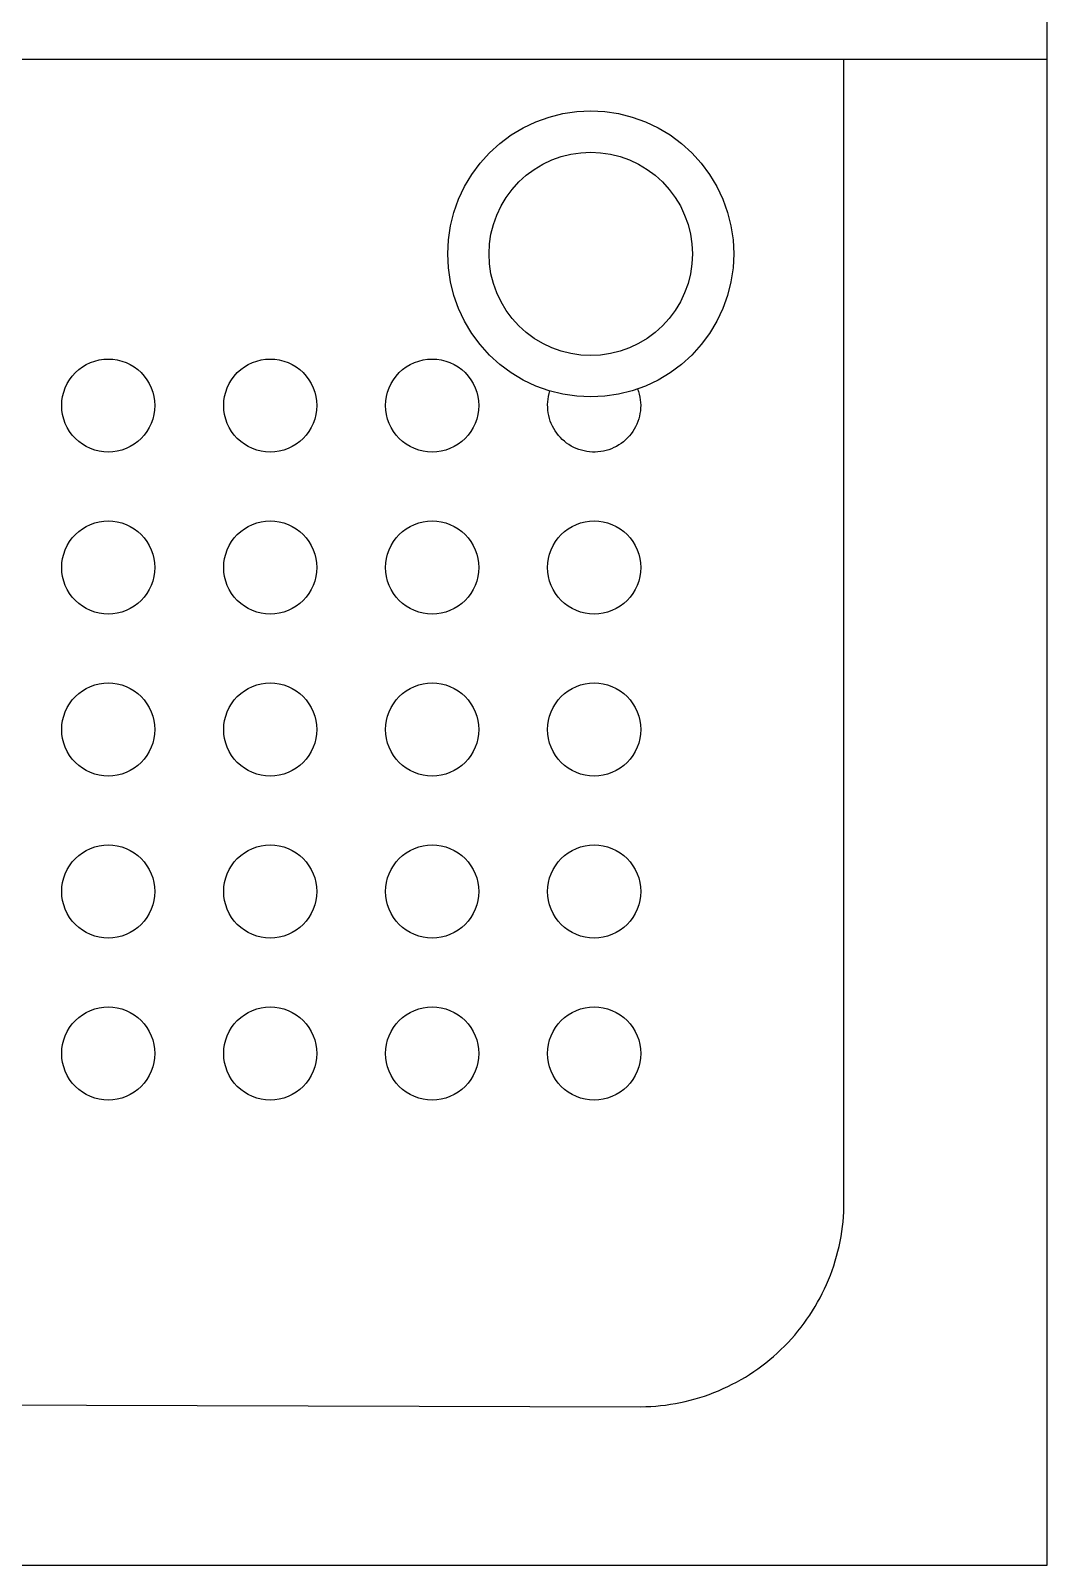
# Model space of a CAD drawing. Header units: millimetres. Extents: x -159872 to 386485, y -250577 to 158966.
# Drawn here: x 370281.7 to 370531.7, y 18061.8 to 18439.1 of the extents above; entities that cross this region are included whole.
import ezdxf

# ---------------------------------------------------------------- set-up
doc = ezdxf.new("R2010")
doc.units = ezdxf.units.MM
for name, color, linetype, lineweight in [('LDS-equipment-kitchen equipment', 3, 'Continuous', 13), ('WS-SINK UNIT', 3, 'Continuous', 13), ('WS-SINK UNIT TRANS', 62, 'Continuous', 13)]:
    doc.layers.add(name, color=color, linetype=linetype, lineweight=lineweight)

# ---------------------------------------------------------------- blocks, each defined once
blk = doc.blocks.new('JANITORIAL SINK_1')
at = {"layer": 'WS-SINK UNIT', "lineweight": 25}
for points in [[(250, 700, 0), (-250, 700, 0), (-250, 0, 0), (250, 0, 0), (250, 700, 0)], [(-250, 370.34, 0), (250, 370.34, 0)], [(-150, 39.83, 0), (150, 38.98, 0), (151.23, 39.01, 0), (152.46, 39.06, 0), (153.69, 39.15, 0), (154.91, 39.26, 0), (156.14, 39.41, 0), (157.35, 39.59, 0), (158.57, 39.79, 0), (159.78, 40.02, 0), (160.98, 40.29, 0), (162.17, 40.58, 0), (163.36, 40.9, 0), (164.54, 41.25, 0), (165.71, 41.63, 0), (166.87, 42.04, 0), (168.03, 42.48, 0), (169.17, 42.94, 0), (170.29, 43.44, 0), (171.41, 43.95, 0), (172.51, 44.5, 0), (173.6, 45.07, 0), (174.68, 45.67, 0), (175.74, 46.3, 0), (176.78, 46.95, 0), (177.81, 47.63, 0), (178.82, 48.33, 0), (179.82, 49.06, 0), (180.79, 49.81, 0), (181.75, 50.58, 0), (182.69, 51.38, 0), (183.6, 52.2, 0), (184.5, 53.04, 0), (185.38, 53.9, 0), (186.24, 54.79, 0), (187.07, 55.69, 0), (187.88, 56.62, 0), (188.67, 57.56, 0), (189.44, 58.53, 0), (190.18, 59.51, 0), (190.9, 60.51, 0), (191.59, 61.52, 0), (192.26, 62.56, 0), (192.9, 63.61, 0), (193.52, 64.67, 0), (194.11, 65.75, 0), (194.67, 66.85, 0), (195.21, 67.96, 0), (195.72, 69.08, 0), (196.2, 70.21, 0), (196.66, 71.35, 0), (197.08, 72.51, 0), (197.48, 73.67, 0), (197.85, 74.85, 0), (198.19, 76.03, 0), (198.5, 77.22, 0), (198.79, 78.42, 0), (199.04, 79.62, 0), (199.27, 80.83, 0), (199.46, 82.05, 0), (199.62, 83.27, 0), (199.76, 84.49, 0), (199.86, 85.72, 0), (199.94, 86.95, 0), (199.98, 88.18, 0), (200, 89.41, 0), (200, 370.34, 0)]]:
    blk.add_polyline3d(points, dxfattribs=at)
at = {"layer": 'WS-SINK UNIT TRANS', "lineweight": 25}
for points in [[(172.88, 322.46, 0), (172.71, 319.01, 0), (172.21, 315.6, 0), (171.37, 312.25, 0), (170.2, 309, 0), (168.73, 305.88, 0), (166.95, 302.92, 0), (164.9, 300.15, 0), (162.58, 297.59, 0), (160.02, 295.27, 0), (157.25, 293.22, 0), (154.29, 291.44, 0), (151.17, 289.97, 0), (147.92, 288.8, 0), (144.57, 287.96, 0), (141.16, 287.46, 0), (137.71, 287.29, 0), (134.26, 287.46, 0), (130.85, 287.96, 0), (127.5, 288.8, 0), (124.25, 289.97, 0), (121.13, 291.44, 0), (118.17, 293.22, 0), (115.4, 295.27, 0), (112.84, 297.59, 0), (110.53, 300.15, 0), (108.47, 302.92, 0), (106.7, 305.88, 0), (105.22, 309, 0), (104.06, 312.25, 0), (103.22, 315.6, 0), (102.71, 319.01, 0), (102.54, 322.46, 0), (102.71, 325.9, 0), (103.22, 329.32, 0), (104.06, 332.67, 0), (105.22, 335.92, 0), (106.7, 339.04, 0), (108.47, 342, 0), (110.53, 344.77, 0), (112.84, 347.33, 0), (115.4, 349.64, 0), (118.17, 351.7, 0), (121.13, 353.47, 0), (124.25, 354.95, 0), (127.5, 356.11, 0), (130.85, 356.95, 0), (134.26, 357.46, 0), (137.71, 357.63, 0), (141.16, 357.46, 0), (144.57, 356.95, 0), (147.92, 356.11, 0), (151.17, 354.95, 0), (154.29, 353.47, 0), (157.25, 351.7, 0), (160.02, 349.64, 0), (162.58, 347.33, 0), (164.9, 344.77, 0), (166.95, 342, 0), (168.73, 339.04, 0), (170.2, 335.92, 0), (171.37, 332.67, 0), (172.21, 329.32, 0), (172.71, 325.9, 0), (172.88, 322.46, 0)], [(162.71, 322.46, 0), (162.59, 320.01, 0), (162.23, 317.58, 0), (161.64, 315.2, 0), (160.81, 312.89, 0), (159.76, 310.67, 0), (158.5, 308.57, 0), (157.04, 306.6, 0), (155.39, 304.78, 0), (153.57, 303.13, 0), (151.6, 301.67, 0), (149.5, 300.41, 0), (147.28, 299.36, 0), (144.97, 298.53, 0), (142.59, 297.94, 0), (140.16, 297.58, 0), (137.71, 297.46, 0), (135.26, 297.58, 0), (132.83, 297.94, 0), (130.45, 298.53, 0), (128.14, 299.36, 0), (125.93, 300.41, 0), (123.82, 301.67, 0), (121.85, 303.13, 0), (120.03, 304.78, 0), (118.39, 306.6, 0), (116.93, 308.57, 0), (115.66, 310.67, 0), (114.61, 312.89, 0), (113.79, 315.2, 0), (113.19, 317.58, 0), (112.83, 320.01, 0), (112.71, 322.46, 0), (112.83, 324.91, 0), (113.19, 327.33, 0), (113.79, 329.71, 0), (114.61, 332.02, 0), (115.66, 334.24, 0), (116.93, 336.35, 0), (118.39, 338.32, 0), (120.03, 340.14, 0), (121.85, 341.78, 0), (123.82, 343.24, 0), (125.93, 344.51, 0), (128.14, 345.55, 0), (130.45, 346.38, 0), (132.83, 346.98, 0), (135.26, 347.34, 0), (137.71, 347.46, 0), (140.16, 347.34, 0), (142.59, 346.98, 0), (144.97, 346.38, 0), (147.28, 345.55, 0), (149.5, 344.51, 0), (151.6, 343.24, 0), (153.57, 341.78, 0), (155.39, 340.14, 0), (157.04, 338.32, 0), (158.5, 336.35, 0), (159.76, 334.24, 0), (160.81, 332.02, 0), (161.64, 329.71, 0), (162.23, 327.33, 0), (162.59, 324.91, 0), (162.71, 322.46, 0)], [(30.51, 285.17, 0), (30.45, 284.05, 0), (30.29, 282.94, 0), (30.02, 281.85, 0), (29.64, 280.79, 0), (29.16, 279.78, 0), (28.58, 278.81, 0), (27.91, 277.91, 0), (27.16, 277.08, 0), (26.33, 276.33, 0), (25.42, 275.66, 0), (24.46, 275.08, 0), (23.45, 274.6, 0), (22.39, 274.22, 0), (21.3, 273.95, 0), (20.19, 273.78, 0), (19.07, 273.73, 0), (17.95, 273.78, 0), (16.84, 273.95, 0), (15.75, 274.22, 0), (14.69, 274.6, 0), (13.67, 275.08, 0), (12.71, 275.66, 0), (11.81, 276.33, 0), (10.98, 277.08, 0), (10.22, 277.91, 0), (9.56, 278.81, 0), (8.98, 279.78, 0), (8.5, 280.79, 0), (8.12, 281.85, 0), (7.85, 282.94, 0), (7.68, 284.05, 0), (7.63, 285.17, 0), (7.68, 286.29, 0), (7.85, 287.4, 0), (8.12, 288.49, 0), (8.5, 289.55, 0), (8.98, 290.56, 0), (9.56, 291.53, 0), (10.22, 292.43, 0), (10.98, 293.26, 0), (11.81, 294.01, 0), (12.71, 294.68, 0), (13.67, 295.26, 0), (14.69, 295.74, 0), (15.75, 296.12, 0), (16.84, 296.39, 0), (17.95, 296.56, 0), (19.07, 296.61, 0), (20.19, 296.56, 0), (21.3, 296.39, 0), (22.39, 296.12, 0), (23.45, 295.74, 0), (24.46, 295.26, 0), (25.42, 294.68, 0), (26.33, 294.01, 0), (27.16, 293.26, 0), (27.91, 292.43, 0), (28.58, 291.53, 0), (29.16, 290.56, 0), (29.64, 289.55, 0), (30.02, 288.49, 0), (30.29, 287.4, 0), (30.45, 286.29, 0), (30.51, 285.17, 0)], [(70.34, 285.17, 0), (70.28, 284.05, 0), (70.12, 282.94, 0), (69.85, 281.85, 0), (69.47, 280.79, 0), (68.99, 279.78, 0), (68.41, 278.81, 0), (67.74, 277.91, 0), (66.99, 277.08, 0), (66.16, 276.33, 0), (65.25, 275.66, 0), (64.29, 275.08, 0), (63.28, 274.6, 0), (62.22, 274.22, 0), (61.13, 273.95, 0), (60.02, 273.78, 0), (58.9, 273.73, 0), (57.78, 273.78, 0), (56.67, 273.95, 0), (55.58, 274.22, 0), (54.52, 274.6, 0), (53.51, 275.08, 0), (52.54, 275.66, 0), (51.64, 276.33, 0), (50.81, 277.08, 0), (50.05, 277.91, 0), (49.39, 278.81, 0), (48.81, 279.78, 0), (48.33, 280.79, 0), (47.95, 281.85, 0), (47.68, 282.94, 0), (47.51, 284.05, 0), (47.46, 285.17, 0), (47.51, 286.29, 0), (47.68, 287.4, 0), (47.95, 288.49, 0), (48.33, 289.55, 0), (48.81, 290.56, 0), (49.39, 291.53, 0), (50.05, 292.43, 0), (50.81, 293.26, 0), (51.64, 294.01, 0), (52.54, 294.68, 0), (53.51, 295.26, 0), (54.52, 295.74, 0), (55.58, 296.12, 0), (56.67, 296.39, 0), (57.78, 296.56, 0), (58.9, 296.61, 0), (60.02, 296.56, 0), (61.13, 296.39, 0), (62.22, 296.12, 0), (63.28, 295.74, 0), (64.29, 295.26, 0), (65.25, 294.68, 0), (66.16, 294.01, 0), (66.99, 293.26, 0), (67.74, 292.43, 0), (68.41, 291.53, 0), (68.99, 290.56, 0), (69.47, 289.55, 0), (69.85, 288.49, 0), (70.12, 287.4, 0), (70.28, 286.29, 0), (70.34, 285.17, 0)], [(110.17, 285.17, 0), (110.11, 284.05, 0), (109.95, 282.94, 0), (109.68, 281.85, 0), (109.3, 280.79, 0), (108.82, 279.78, 0), (108.24, 278.81, 0), (107.57, 277.91, 0), (106.82, 277.08, 0), (105.99, 276.33, 0), (105.09, 275.66, 0), (104.12, 275.08, 0), (103.11, 274.6, 0), (102.05, 274.22, 0), (100.96, 273.95, 0), (99.85, 273.78, 0), (98.73, 273.73, 0), (97.61, 273.78, 0), (96.5, 273.95, 0), (95.41, 274.22, 0), (94.35, 274.6, 0), (93.34, 275.08, 0), (92.37, 275.66, 0), (91.47, 276.33, 0), (90.64, 277.08, 0), (89.89, 277.91, 0), (89.22, 278.81, 0), (88.64, 279.78, 0), (88.16, 280.79, 0), (87.78, 281.85, 0), (87.51, 282.94, 0), (87.34, 284.05, 0), (87.29, 285.17, 0), (87.34, 286.29, 0), (87.51, 287.4, 0), (87.78, 288.49, 0), (88.16, 289.55, 0), (88.64, 290.56, 0), (89.22, 291.53, 0), (89.89, 292.43, 0), (90.64, 293.26, 0), (91.47, 294.01, 0), (92.37, 294.68, 0), (93.34, 295.26, 0), (94.35, 295.74, 0), (95.41, 296.12, 0), (96.5, 296.39, 0), (97.61, 296.56, 0), (98.73, 296.61, 0), (99.85, 296.56, 0), (100.96, 296.39, 0), (102.05, 296.12, 0), (103.11, 295.74, 0), (104.12, 295.26, 0), (105.09, 294.68, 0), (105.99, 294.01, 0), (106.82, 293.26, 0), (107.57, 292.43, 0), (108.24, 291.53, 0), (108.82, 290.56, 0), (109.3, 289.55, 0), (109.68, 288.49, 0), (109.95, 287.4, 0), (110.11, 286.29, 0), (110.17, 285.17, 0)], [(149.25, 289.24, 0), (149.48, 288.59, 0), (149.66, 287.93, 0), (149.81, 287.26, 0), (149.91, 286.59, 0), (149.98, 285.91, 0), (150, 285.23, 0), (149.98, 284.54, 0), (149.93, 283.86, 0), (149.83, 283.19, 0), (149.69, 282.52, 0), (149.51, 281.86, 0), (149.29, 281.21, 0), (149.04, 280.58, 0), (148.74, 279.96, 0), (148.42, 279.36, 0), (148.05, 278.78, 0), (147.65, 278.23, 0), (147.22, 277.7, 0), (146.76, 277.19, 0), (146.27, 276.72, 0), (145.75, 276.27, 0), (145.21, 275.86, 0), (144.64, 275.48, 0), (144.05, 275.13, 0), (143.44, 274.82, 0), (142.81, 274.55, 0), (142.17, 274.31, 0), (141.52, 274.12, 0), (140.85, 273.96, 0), (140.18, 273.84, 0), (139.5, 273.77, 0), (138.82, 273.73, 0), (138.14, 273.74, 0), (137.45, 273.78, 0), (136.78, 273.87, 0), (136.11, 274, 0), (135.44, 274.16, 0), (134.79, 274.37, 0), (134.15, 274.61, 0), (133.53, 274.89, 0), (132.93, 275.21, 0), (132.34, 275.57, 0), (131.78, 275.95, 0), (131.24, 276.38, 0), (130.73, 276.83, 0), (130.25, 277.31, 0), (129.79, 277.82, 0), (129.37, 278.36, 0), (128.98, 278.92, 0), (128.62, 279.5, 0), (128.3, 280.1, 0), (128.02, 280.73, 0), (127.77, 281.36, 0), (127.56, 282.01, 0), (127.39, 282.68, 0), (127.26, 283.35, 0), (127.18, 284.03, 0), (127.13, 284.71, 0), (127.12, 285.39, 0), (127.15, 286.07, 0), (127.23, 286.75, 0), (127.34, 287.43, 0), (127.5, 288.09, 0), (127.69, 288.75, 0)], [(30.51, 245.34, 0), (30.45, 244.22, 0), (30.29, 243.11, 0), (30.02, 242.02, 0), (29.64, 240.96, 0), (29.16, 239.95, 0), (28.58, 238.98, 0), (27.91, 238.08, 0), (27.16, 237.25, 0), (26.33, 236.5, 0), (25.42, 235.83, 0), (24.46, 235.25, 0), (23.45, 234.77, 0), (22.39, 234.39, 0), (21.3, 234.12, 0), (20.19, 233.95, 0), (19.07, 233.9, 0), (17.95, 233.95, 0), (16.84, 234.12, 0), (15.75, 234.39, 0), (14.69, 234.77, 0), (13.67, 235.25, 0), (12.71, 235.83, 0), (11.81, 236.5, 0), (10.98, 237.25, 0), (10.22, 238.08, 0), (9.56, 238.98, 0), (8.98, 239.95, 0), (8.5, 240.96, 0), (8.12, 242.02, 0), (7.85, 243.11, 0), (7.68, 244.22, 0), (7.63, 245.34, 0), (7.68, 246.46, 0), (7.85, 247.57, 0), (8.12, 248.66, 0), (8.5, 249.72, 0), (8.98, 250.73, 0), (9.56, 251.7, 0), (10.22, 252.6, 0), (10.98, 253.43, 0), (11.81, 254.18, 0), (12.71, 254.85, 0), (13.67, 255.43, 0), (14.69, 255.91, 0), (15.75, 256.29, 0), (16.84, 256.56, 0), (17.95, 256.72, 0), (19.07, 256.78, 0), (20.19, 256.72, 0), (21.3, 256.56, 0), (22.39, 256.29, 0), (23.45, 255.91, 0), (24.46, 255.43, 0), (25.42, 254.85, 0), (26.33, 254.18, 0), (27.16, 253.43, 0), (27.91, 252.6, 0), (28.58, 251.7, 0), (29.16, 250.73, 0), (29.64, 249.72, 0), (30.02, 248.66, 0), (30.29, 247.57, 0), (30.45, 246.46, 0), (30.51, 245.34, 0)], [(70.34, 245.34, 0), (70.28, 244.22, 0), (70.12, 243.11, 0), (69.85, 242.02, 0), (69.47, 240.96, 0), (68.99, 239.95, 0), (68.41, 238.98, 0), (67.74, 238.08, 0), (66.99, 237.25, 0), (66.16, 236.5, 0), (65.25, 235.83, 0), (64.29, 235.25, 0), (63.28, 234.77, 0), (62.22, 234.39, 0), (61.13, 234.12, 0), (60.02, 233.95, 0), (58.9, 233.9, 0), (57.78, 233.95, 0), (56.67, 234.12, 0), (55.58, 234.39, 0), (54.52, 234.77, 0), (53.51, 235.25, 0), (52.54, 235.83, 0), (51.64, 236.5, 0), (50.81, 237.25, 0), (50.05, 238.08, 0), (49.39, 238.98, 0), (48.81, 239.95, 0), (48.33, 240.96, 0), (47.95, 242.02, 0), (47.68, 243.11, 0), (47.51, 244.22, 0), (47.46, 245.34, 0), (47.51, 246.46, 0), (47.68, 247.57, 0), (47.95, 248.66, 0), (48.33, 249.72, 0), (48.81, 250.73, 0), (49.39, 251.7, 0), (50.05, 252.6, 0), (50.81, 253.43, 0), (51.64, 254.18, 0), (52.54, 254.85, 0), (53.51, 255.43, 0), (54.52, 255.91, 0), (55.58, 256.29, 0), (56.67, 256.56, 0), (57.78, 256.72, 0), (58.9, 256.78, 0), (60.02, 256.72, 0), (61.13, 256.56, 0), (62.22, 256.29, 0), (63.28, 255.91, 0), (64.29, 255.43, 0), (65.25, 254.85, 0), (66.16, 254.18, 0), (66.99, 253.43, 0), (67.74, 252.6, 0), (68.41, 251.7, 0), (68.99, 250.73, 0), (69.47, 249.72, 0), (69.85, 248.66, 0), (70.12, 247.57, 0), (70.28, 246.46, 0), (70.34, 245.34, 0)], [(110.17, 245.34, 0), (110.11, 244.22, 0), (109.95, 243.11, 0), (109.68, 242.02, 0), (109.3, 240.96, 0), (108.82, 239.95, 0), (108.24, 238.98, 0), (107.57, 238.08, 0), (106.82, 237.25, 0), (105.99, 236.5, 0), (105.09, 235.83, 0), (104.12, 235.25, 0), (103.11, 234.77, 0), (102.05, 234.39, 0), (100.96, 234.12, 0), (99.85, 233.95, 0), (98.73, 233.9, 0), (97.61, 233.95, 0), (96.5, 234.12, 0), (95.41, 234.39, 0), (94.35, 234.77, 0), (93.34, 235.25, 0), (92.37, 235.83, 0), (91.47, 236.5, 0), (90.64, 237.25, 0), (89.89, 238.08, 0), (89.22, 238.98, 0), (88.64, 239.95, 0), (88.16, 240.96, 0), (87.78, 242.02, 0), (87.51, 243.11, 0), (87.34, 244.22, 0), (87.29, 245.34, 0), (87.34, 246.46, 0), (87.51, 247.57, 0), (87.78, 248.66, 0), (88.16, 249.72, 0), (88.64, 250.73, 0), (89.22, 251.7, 0), (89.89, 252.6, 0), (90.64, 253.43, 0), (91.47, 254.18, 0), (92.37, 254.85, 0), (93.34, 255.43, 0), (94.35, 255.91, 0), (95.41, 256.29, 0), (96.5, 256.56, 0), (97.61, 256.72, 0), (98.73, 256.78, 0), (99.85, 256.72, 0), (100.96, 256.56, 0), (102.05, 256.29, 0), (103.11, 255.91, 0), (104.12, 255.43, 0), (105.09, 254.85, 0), (105.99, 254.18, 0), (106.82, 253.43, 0), (107.57, 252.6, 0), (108.24, 251.7, 0), (108.82, 250.73, 0), (109.3, 249.72, 0), (109.68, 248.66, 0), (109.95, 247.57, 0), (110.11, 246.46, 0), (110.17, 245.34, 0)], [(150, 245.34, 0), (149.95, 244.22, 0), (149.78, 243.11, 0), (149.51, 242.02, 0), (149.13, 240.96, 0), (148.65, 239.95, 0), (148.07, 238.98, 0), (147.4, 238.08, 0), (146.65, 237.25, 0), (145.82, 236.5, 0), (144.92, 235.83, 0), (143.95, 235.25, 0), (142.94, 234.77, 0), (141.88, 234.39, 0), (140.79, 234.12, 0), (139.68, 233.95, 0), (138.56, 233.9, 0), (137.44, 233.95, 0), (136.33, 234.12, 0), (135.24, 234.39, 0), (134.18, 234.77, 0), (133.17, 235.25, 0), (132.2, 235.83, 0), (131.3, 236.5, 0), (130.47, 237.25, 0), (129.72, 238.08, 0), (129.05, 238.98, 0), (128.47, 239.95, 0), (127.99, 240.96, 0), (127.61, 242.02, 0), (127.34, 243.11, 0), (127.17, 244.22, 0), (127.12, 245.34, 0), (127.17, 246.46, 0), (127.34, 247.57, 0), (127.61, 248.66, 0), (127.99, 249.72, 0), (128.47, 250.73, 0), (129.05, 251.7, 0), (129.72, 252.6, 0), (130.47, 253.43, 0), (131.3, 254.18, 0), (132.2, 254.85, 0), (133.17, 255.43, 0), (134.18, 255.91, 0), (135.24, 256.29, 0), (136.33, 256.56, 0), (137.44, 256.72, 0), (138.56, 256.78, 0), (139.68, 256.72, 0), (140.79, 256.56, 0), (141.88, 256.29, 0), (142.94, 255.91, 0), (143.95, 255.43, 0), (144.92, 254.85, 0), (145.82, 254.18, 0), (146.65, 253.43, 0), (147.4, 252.6, 0), (148.07, 251.7, 0), (148.65, 250.73, 0), (149.13, 249.72, 0), (149.51, 248.66, 0), (149.78, 247.57, 0), (149.95, 246.46, 0), (150, 245.34, 0)], [(30.51, 205.51, 0), (30.45, 204.39, 0), (30.29, 203.28, 0), (30.02, 202.19, 0), (29.64, 201.13, 0), (29.16, 200.12, 0), (28.58, 199.15, 0), (27.91, 198.25, 0), (27.16, 197.42, 0), (26.33, 196.66, 0), (25.42, 196, 0), (24.46, 195.42, 0), (23.45, 194.94, 0), (22.39, 194.56, 0), (21.3, 194.29, 0), (20.19, 194.12, 0), (19.07, 194.07, 0), (17.95, 194.12, 0), (16.84, 194.29, 0), (15.75, 194.56, 0), (14.69, 194.94, 0), (13.67, 195.42, 0), (12.71, 196, 0), (11.81, 196.66, 0), (10.98, 197.42, 0), (10.22, 198.25, 0), (9.56, 199.15, 0), (8.98, 200.12, 0), (8.5, 201.13, 0), (8.12, 202.19, 0), (7.85, 203.28, 0), (7.68, 204.39, 0), (7.63, 205.51, 0), (7.68, 206.63, 0), (7.85, 207.74, 0), (8.12, 208.83, 0), (8.5, 209.89, 0), (8.98, 210.9, 0), (9.56, 211.86, 0), (10.22, 212.77, 0), (10.98, 213.6, 0), (11.81, 214.35, 0), (12.71, 215.02, 0), (13.67, 215.6, 0), (14.69, 216.08, 0), (15.75, 216.46, 0), (16.84, 216.73, 0), (17.95, 216.89, 0), (19.07, 216.95, 0), (20.19, 216.89, 0), (21.3, 216.73, 0), (22.39, 216.46, 0), (23.45, 216.08, 0), (24.46, 215.6, 0), (25.42, 215.02, 0), (26.33, 214.35, 0), (27.16, 213.6, 0), (27.91, 212.77, 0), (28.58, 211.86, 0), (29.16, 210.9, 0), (29.64, 209.89, 0), (30.02, 208.83, 0), (30.29, 207.74, 0), (30.45, 206.63, 0), (30.51, 205.51, 0)], [(70.34, 205.51, 0), (70.28, 204.39, 0), (70.12, 203.28, 0), (69.85, 202.19, 0), (69.47, 201.13, 0), (68.99, 200.12, 0), (68.41, 199.15, 0), (67.74, 198.25, 0), (66.99, 197.42, 0), (66.16, 196.66, 0), (65.25, 196, 0), (64.29, 195.42, 0), (63.28, 194.94, 0), (62.22, 194.56, 0), (61.13, 194.29, 0), (60.02, 194.12, 0), (58.9, 194.07, 0), (57.78, 194.12, 0), (56.67, 194.29, 0), (55.58, 194.56, 0), (54.52, 194.94, 0), (53.51, 195.42, 0), (52.54, 196, 0), (51.64, 196.66, 0), (50.81, 197.42, 0), (50.05, 198.25, 0), (49.39, 199.15, 0), (48.81, 200.12, 0), (48.33, 201.13, 0), (47.95, 202.19, 0), (47.68, 203.28, 0), (47.51, 204.39, 0), (47.46, 205.51, 0), (47.51, 206.63, 0), (47.68, 207.74, 0), (47.95, 208.83, 0), (48.33, 209.89, 0), (48.81, 210.9, 0), (49.39, 211.86, 0), (50.05, 212.77, 0), (50.81, 213.6, 0), (51.64, 214.35, 0), (52.54, 215.02, 0), (53.51, 215.6, 0), (54.52, 216.08, 0), (55.58, 216.46, 0), (56.67, 216.73, 0), (57.78, 216.89, 0), (58.9, 216.95, 0), (60.02, 216.89, 0), (61.13, 216.73, 0), (62.22, 216.46, 0), (63.28, 216.08, 0), (64.29, 215.6, 0), (65.25, 215.02, 0), (66.16, 214.35, 0), (66.99, 213.6, 0), (67.74, 212.77, 0), (68.41, 211.86, 0), (68.99, 210.9, 0), (69.47, 209.89, 0), (69.85, 208.83, 0), (70.12, 207.74, 0), (70.28, 206.63, 0), (70.34, 205.51, 0)], [(110.17, 205.51, 0), (110.11, 204.39, 0), (109.95, 203.28, 0), (109.68, 202.19, 0), (109.3, 201.13, 0), (108.82, 200.12, 0), (108.24, 199.15, 0), (107.57, 198.25, 0), (106.82, 197.42, 0), (105.99, 196.66, 0), (105.09, 196, 0), (104.12, 195.42, 0), (103.11, 194.94, 0), (102.05, 194.56, 0), (100.96, 194.29, 0), (99.85, 194.12, 0), (98.73, 194.07, 0), (97.61, 194.12, 0), (96.5, 194.29, 0), (95.41, 194.56, 0), (94.35, 194.94, 0), (93.34, 195.42, 0), (92.37, 196, 0), (91.47, 196.66, 0), (90.64, 197.42, 0), (89.89, 198.25, 0), (89.22, 199.15, 0), (88.64, 200.12, 0), (88.16, 201.13, 0), (87.78, 202.19, 0), (87.51, 203.28, 0), (87.34, 204.39, 0), (87.29, 205.51, 0), (87.34, 206.63, 0), (87.51, 207.74, 0), (87.78, 208.83, 0), (88.16, 209.89, 0), (88.64, 210.9, 0), (89.22, 211.86, 0), (89.89, 212.77, 0), (90.64, 213.6, 0), (91.47, 214.35, 0), (92.37, 215.02, 0), (93.34, 215.6, 0), (94.35, 216.08, 0), (95.41, 216.46, 0), (96.5, 216.73, 0), (97.61, 216.89, 0), (98.73, 216.95, 0), (99.85, 216.89, 0), (100.96, 216.73, 0), (102.05, 216.46, 0), (103.11, 216.08, 0), (104.12, 215.6, 0), (105.09, 215.02, 0), (105.99, 214.35, 0), (106.82, 213.6, 0), (107.57, 212.77, 0), (108.24, 211.86, 0), (108.82, 210.9, 0), (109.3, 209.89, 0), (109.68, 208.83, 0), (109.95, 207.74, 0), (110.11, 206.63, 0), (110.17, 205.51, 0)], [(150, 205.51, 0), (149.95, 204.39, 0), (149.78, 203.28, 0), (149.51, 202.19, 0), (149.13, 201.13, 0), (148.65, 200.12, 0), (148.07, 199.15, 0), (147.4, 198.25, 0), (146.65, 197.42, 0), (145.82, 196.66, 0), (144.92, 196, 0), (143.95, 195.42, 0), (142.94, 194.94, 0), (141.88, 194.56, 0), (140.79, 194.29, 0), (139.68, 194.12, 0), (138.56, 194.07, 0), (137.44, 194.12, 0), (136.33, 194.29, 0), (135.24, 194.56, 0), (134.18, 194.94, 0), (133.17, 195.42, 0), (132.2, 196, 0), (131.3, 196.66, 0), (130.47, 197.42, 0), (129.72, 198.25, 0), (129.05, 199.15, 0), (128.47, 200.12, 0), (127.99, 201.13, 0), (127.61, 202.19, 0), (127.34, 203.28, 0), (127.17, 204.39, 0), (127.12, 205.51, 0), (127.17, 206.63, 0), (127.34, 207.74, 0), (127.61, 208.83, 0), (127.99, 209.89, 0), (128.47, 210.9, 0), (129.05, 211.86, 0), (129.72, 212.77, 0), (130.47, 213.6, 0), (131.3, 214.35, 0), (132.2, 215.02, 0), (133.17, 215.6, 0), (134.18, 216.08, 0), (135.24, 216.46, 0), (136.33, 216.73, 0), (137.44, 216.89, 0), (138.56, 216.95, 0), (139.68, 216.89, 0), (140.79, 216.73, 0), (141.88, 216.46, 0), (142.94, 216.08, 0), (143.95, 215.6, 0), (144.92, 215.02, 0), (145.82, 214.35, 0), (146.65, 213.6, 0), (147.4, 212.77, 0), (148.07, 211.86, 0), (148.65, 210.9, 0), (149.13, 209.89, 0), (149.51, 208.83, 0), (149.78, 207.74, 0), (149.95, 206.63, 0), (150, 205.51, 0)], [(30.51, 165.68, 0), (30.45, 164.56, 0), (30.29, 163.45, 0), (30.02, 162.36, 0), (29.64, 161.3, 0), (29.16, 160.28, 0), (28.58, 159.32, 0), (27.91, 158.42, 0), (27.16, 157.59, 0), (26.33, 156.83, 0), (25.42, 156.17, 0), (24.46, 155.59, 0), (23.45, 155.11, 0), (22.39, 154.73, 0), (21.3, 154.46, 0), (20.19, 154.29, 0), (19.07, 154.24, 0), (17.95, 154.29, 0), (16.84, 154.46, 0), (15.75, 154.73, 0), (14.69, 155.11, 0), (13.67, 155.59, 0), (12.71, 156.17, 0), (11.81, 156.83, 0), (10.98, 157.59, 0), (10.22, 158.42, 0), (9.56, 159.32, 0), (8.98, 160.28, 0), (8.5, 161.3, 0), (8.12, 162.36, 0), (7.85, 163.45, 0), (7.68, 164.56, 0), (7.63, 165.68, 0), (7.68, 166.8, 0), (7.85, 167.91, 0), (8.12, 169, 0), (8.5, 170.06, 0), (8.98, 171.07, 0), (9.56, 172.03, 0), (10.22, 172.94, 0), (10.98, 173.77, 0), (11.81, 174.52, 0), (12.71, 175.19, 0), (13.67, 175.77, 0), (14.69, 176.25, 0), (15.75, 176.63, 0), (16.84, 176.9, 0), (17.95, 177.06, 0), (19.07, 177.12, 0), (20.19, 177.06, 0), (21.3, 176.9, 0), (22.39, 176.63, 0), (23.45, 176.25, 0), (24.46, 175.77, 0), (25.42, 175.19, 0), (26.33, 174.52, 0), (27.16, 173.77, 0), (27.91, 172.94, 0), (28.58, 172.03, 0), (29.16, 171.07, 0), (29.64, 170.06, 0), (30.02, 169, 0), (30.29, 167.91, 0), (30.45, 166.8, 0), (30.51, 165.68, 0)], [(70.34, 165.68, 0), (70.28, 164.56, 0), (70.12, 163.45, 0), (69.85, 162.36, 0), (69.47, 161.3, 0), (68.99, 160.28, 0), (68.41, 159.32, 0), (67.74, 158.42, 0), (66.99, 157.59, 0), (66.16, 156.83, 0), (65.25, 156.17, 0), (64.29, 155.59, 0), (63.28, 155.11, 0), (62.22, 154.73, 0), (61.13, 154.46, 0), (60.02, 154.29, 0), (58.9, 154.24, 0), (57.78, 154.29, 0), (56.67, 154.46, 0), (55.58, 154.73, 0), (54.52, 155.11, 0), (53.51, 155.59, 0), (52.54, 156.17, 0), (51.64, 156.83, 0), (50.81, 157.59, 0), (50.05, 158.42, 0), (49.39, 159.32, 0), (48.81, 160.28, 0), (48.33, 161.3, 0), (47.95, 162.36, 0), (47.68, 163.45, 0), (47.51, 164.56, 0), (47.46, 165.68, 0), (47.51, 166.8, 0), (47.68, 167.91, 0), (47.95, 169, 0), (48.33, 170.06, 0), (48.81, 171.07, 0), (49.39, 172.03, 0), (50.05, 172.94, 0), (50.81, 173.77, 0), (51.64, 174.52, 0), (52.54, 175.19, 0), (53.51, 175.77, 0), (54.52, 176.25, 0), (55.58, 176.63, 0), (56.67, 176.9, 0), (57.78, 177.06, 0), (58.9, 177.12, 0), (60.02, 177.06, 0), (61.13, 176.9, 0), (62.22, 176.63, 0), (63.28, 176.25, 0), (64.29, 175.77, 0), (65.25, 175.19, 0), (66.16, 174.52, 0), (66.99, 173.77, 0), (67.74, 172.94, 0), (68.41, 172.03, 0), (68.99, 171.07, 0), (69.47, 170.06, 0), (69.85, 169, 0), (70.12, 167.91, 0), (70.28, 166.8, 0), (70.34, 165.68, 0)], [(110.17, 165.68, 0), (110.11, 164.56, 0), (109.95, 163.45, 0), (109.68, 162.36, 0), (109.3, 161.3, 0), (108.82, 160.28, 0), (108.24, 159.32, 0), (107.57, 158.42, 0), (106.82, 157.59, 0), (105.99, 156.83, 0), (105.09, 156.17, 0), (104.12, 155.59, 0), (103.11, 155.11, 0), (102.05, 154.73, 0), (100.96, 154.46, 0), (99.85, 154.29, 0), (98.73, 154.24, 0), (97.61, 154.29, 0), (96.5, 154.46, 0), (95.41, 154.73, 0), (94.35, 155.11, 0), (93.34, 155.59, 0), (92.37, 156.17, 0), (91.47, 156.83, 0), (90.64, 157.59, 0), (89.89, 158.42, 0), (89.22, 159.32, 0), (88.64, 160.28, 0), (88.16, 161.3, 0), (87.78, 162.36, 0), (87.51, 163.45, 0), (87.34, 164.56, 0), (87.29, 165.68, 0), (87.34, 166.8, 0), (87.51, 167.91, 0), (87.78, 169, 0), (88.16, 170.06, 0), (88.64, 171.07, 0), (89.22, 172.03, 0), (89.89, 172.94, 0), (90.64, 173.77, 0), (91.47, 174.52, 0), (92.37, 175.19, 0), (93.34, 175.77, 0), (94.35, 176.25, 0), (95.41, 176.63, 0), (96.5, 176.9, 0), (97.61, 177.06, 0), (98.73, 177.12, 0), (99.85, 177.06, 0), (100.96, 176.9, 0), (102.05, 176.63, 0), (103.11, 176.25, 0), (104.12, 175.77, 0), (105.09, 175.19, 0), (105.99, 174.52, 0), (106.82, 173.77, 0), (107.57, 172.94, 0), (108.24, 172.03, 0), (108.82, 171.07, 0), (109.3, 170.06, 0), (109.68, 169, 0), (109.95, 167.91, 0), (110.11, 166.8, 0), (110.17, 165.68, 0)], [(150, 165.68, 0), (149.95, 164.56, 0), (149.78, 163.45, 0), (149.51, 162.36, 0), (149.13, 161.3, 0), (148.65, 160.28, 0), (148.07, 159.32, 0), (147.4, 158.42, 0), (146.65, 157.59, 0), (145.82, 156.83, 0), (144.92, 156.17, 0), (143.95, 155.59, 0), (142.94, 155.11, 0), (141.88, 154.73, 0), (140.79, 154.46, 0), (139.68, 154.29, 0), (138.56, 154.24, 0), (137.44, 154.29, 0), (136.33, 154.46, 0), (135.24, 154.73, 0), (134.18, 155.11, 0), (133.17, 155.59, 0), (132.2, 156.17, 0), (131.3, 156.83, 0), (130.47, 157.59, 0), (129.72, 158.42, 0), (129.05, 159.32, 0), (128.47, 160.28, 0), (127.99, 161.3, 0), (127.61, 162.36, 0), (127.34, 163.45, 0), (127.17, 164.56, 0), (127.12, 165.68, 0), (127.17, 166.8, 0), (127.34, 167.91, 0), (127.61, 169, 0), (127.99, 170.06, 0), (128.47, 171.07, 0), (129.05, 172.03, 0), (129.72, 172.94, 0), (130.47, 173.77, 0), (131.3, 174.52, 0), (132.2, 175.19, 0), (133.17, 175.77, 0), (134.18, 176.25, 0), (135.24, 176.63, 0), (136.33, 176.9, 0), (137.44, 177.06, 0), (138.56, 177.12, 0), (139.68, 177.06, 0), (140.79, 176.9, 0), (141.88, 176.63, 0), (142.94, 176.25, 0), (143.95, 175.77, 0), (144.92, 175.19, 0), (145.82, 174.52, 0), (146.65, 173.77, 0), (147.4, 172.94, 0), (148.07, 172.03, 0), (148.65, 171.07, 0), (149.13, 170.06, 0), (149.51, 169, 0), (149.78, 167.91, 0), (149.95, 166.8, 0), (150, 165.68, 0)], [(30.51, 125.85, 0), (30.45, 124.73, 0), (30.29, 123.62, 0), (30.02, 122.53, 0), (29.64, 121.47, 0), (29.16, 120.45, 0), (28.58, 119.49, 0), (27.91, 118.59, 0), (27.16, 117.76, 0), (26.33, 117, 0), (25.42, 116.33, 0), (24.46, 115.76, 0), (23.45, 115.28, 0), (22.39, 114.9, 0), (21.3, 114.63, 0), (20.19, 114.46, 0), (19.07, 114.41, 0), (17.95, 114.46, 0), (16.84, 114.63, 0), (15.75, 114.9, 0), (14.69, 115.28, 0), (13.67, 115.76, 0), (12.71, 116.33, 0), (11.81, 117, 0), (10.98, 117.76, 0), (10.22, 118.59, 0), (9.56, 119.49, 0), (8.98, 120.45, 0), (8.5, 121.47, 0), (8.12, 122.53, 0), (7.85, 123.62, 0), (7.68, 124.73, 0), (7.63, 125.85, 0), (7.68, 126.97, 0), (7.85, 128.08, 0), (8.12, 129.17, 0), (8.5, 130.23, 0), (8.98, 131.24, 0), (9.56, 132.2, 0), (10.22, 133.11, 0), (10.98, 133.94, 0), (11.81, 134.69, 0), (12.71, 135.36, 0), (13.67, 135.94, 0), (14.69, 136.42, 0), (15.75, 136.8, 0), (16.84, 137.07, 0), (17.95, 137.23, 0), (19.07, 137.29, 0), (20.19, 137.23, 0), (21.3, 137.07, 0), (22.39, 136.8, 0), (23.45, 136.42, 0), (24.46, 135.94, 0), (25.42, 135.36, 0), (26.33, 134.69, 0), (27.16, 133.94, 0), (27.91, 133.11, 0), (28.58, 132.2, 0), (29.16, 131.24, 0), (29.64, 130.23, 0), (30.02, 129.17, 0), (30.29, 128.08, 0), (30.45, 126.97, 0), (30.51, 125.85, 0)], [(70.34, 125.85, 0), (70.28, 124.73, 0), (70.12, 123.62, 0), (69.85, 122.53, 0), (69.47, 121.47, 0), (68.99, 120.45, 0), (68.41, 119.49, 0), (67.74, 118.59, 0), (66.99, 117.76, 0), (66.16, 117, 0), (65.25, 116.33, 0), (64.29, 115.76, 0), (63.28, 115.28, 0), (62.22, 114.9, 0), (61.13, 114.63, 0), (60.02, 114.46, 0), (58.9, 114.41, 0), (57.78, 114.46, 0), (56.67, 114.63, 0), (55.58, 114.9, 0), (54.52, 115.28, 0), (53.51, 115.76, 0), (52.54, 116.33, 0), (51.64, 117, 0), (50.81, 117.76, 0), (50.05, 118.59, 0), (49.39, 119.49, 0), (48.81, 120.45, 0), (48.33, 121.47, 0), (47.95, 122.53, 0), (47.68, 123.62, 0), (47.51, 124.73, 0), (47.46, 125.85, 0), (47.51, 126.97, 0), (47.68, 128.08, 0), (47.95, 129.17, 0), (48.33, 130.23, 0), (48.81, 131.24, 0), (49.39, 132.2, 0), (50.05, 133.11, 0), (50.81, 133.94, 0), (51.64, 134.69, 0), (52.54, 135.36, 0), (53.51, 135.94, 0), (54.52, 136.42, 0), (55.58, 136.8, 0), (56.67, 137.07, 0), (57.78, 137.23, 0), (58.9, 137.29, 0), (60.02, 137.23, 0), (61.13, 137.07, 0), (62.22, 136.8, 0), (63.28, 136.42, 0), (64.29, 135.94, 0), (65.25, 135.36, 0), (66.16, 134.69, 0), (66.99, 133.94, 0), (67.74, 133.11, 0), (68.41, 132.2, 0), (68.99, 131.24, 0), (69.47, 130.23, 0), (69.85, 129.17, 0), (70.12, 128.08, 0), (70.28, 126.97, 0), (70.34, 125.85, 0)], [(110.17, 125.85, 0), (110.11, 124.73, 0), (109.95, 123.62, 0), (109.68, 122.53, 0), (109.3, 121.47, 0), (108.82, 120.45, 0), (108.24, 119.49, 0), (107.57, 118.59, 0), (106.82, 117.76, 0), (105.99, 117, 0), (105.09, 116.33, 0), (104.12, 115.76, 0), (103.11, 115.28, 0), (102.05, 114.9, 0), (100.96, 114.63, 0), (99.85, 114.46, 0), (98.73, 114.41, 0), (97.61, 114.46, 0), (96.5, 114.63, 0), (95.41, 114.9, 0), (94.35, 115.28, 0), (93.34, 115.76, 0), (92.37, 116.33, 0), (91.47, 117, 0), (90.64, 117.76, 0), (89.89, 118.59, 0), (89.22, 119.49, 0), (88.64, 120.45, 0), (88.16, 121.47, 0), (87.78, 122.53, 0), (87.51, 123.62, 0), (87.34, 124.73, 0), (87.29, 125.85, 0), (87.34, 126.97, 0), (87.51, 128.08, 0), (87.78, 129.17, 0), (88.16, 130.23, 0), (88.64, 131.24, 0), (89.22, 132.2, 0), (89.89, 133.11, 0), (90.64, 133.94, 0), (91.47, 134.69, 0), (92.37, 135.36, 0), (93.34, 135.94, 0), (94.35, 136.42, 0), (95.41, 136.8, 0), (96.5, 137.07, 0), (97.61, 137.23, 0), (98.73, 137.29, 0), (99.85, 137.23, 0), (100.96, 137.07, 0), (102.05, 136.8, 0), (103.11, 136.42, 0), (104.12, 135.94, 0), (105.09, 135.36, 0), (105.99, 134.69, 0), (106.82, 133.94, 0), (107.57, 133.11, 0), (108.24, 132.2, 0), (108.82, 131.24, 0), (109.3, 130.23, 0), (109.68, 129.17, 0), (109.95, 128.08, 0), (110.11, 126.97, 0), (110.17, 125.85, 0)], [(150, 125.85, 0), (149.95, 124.73, 0), (149.78, 123.62, 0), (149.51, 122.53, 0), (149.13, 121.47, 0), (148.65, 120.45, 0), (148.07, 119.49, 0), (147.4, 118.59, 0), (146.65, 117.76, 0), (145.82, 117, 0), (144.92, 116.33, 0), (143.95, 115.76, 0), (142.94, 115.28, 0), (141.88, 114.9, 0), (140.79, 114.63, 0), (139.68, 114.46, 0), (138.56, 114.41, 0), (137.44, 114.46, 0), (136.33, 114.63, 0), (135.24, 114.9, 0), (134.18, 115.28, 0), (133.17, 115.76, 0), (132.2, 116.33, 0), (131.3, 117, 0), (130.47, 117.76, 0), (129.72, 118.59, 0), (129.05, 119.49, 0), (128.47, 120.45, 0), (127.99, 121.47, 0), (127.61, 122.53, 0), (127.34, 123.62, 0), (127.17, 124.73, 0), (127.12, 125.85, 0), (127.17, 126.97, 0), (127.34, 128.08, 0), (127.61, 129.17, 0), (127.99, 130.23, 0), (128.47, 131.24, 0), (129.05, 132.2, 0), (129.72, 133.11, 0), (130.47, 133.94, 0), (131.3, 134.69, 0), (132.2, 135.36, 0), (133.17, 135.94, 0), (134.18, 136.42, 0), (135.24, 136.8, 0), (136.33, 137.07, 0), (137.44, 137.23, 0), (138.56, 137.29, 0), (139.68, 137.23, 0), (140.79, 137.07, 0), (141.88, 136.8, 0), (142.94, 136.42, 0), (143.95, 135.94, 0), (144.92, 135.36, 0), (145.82, 134.69, 0), (146.65, 133.94, 0), (147.4, 133.11, 0), (148.07, 132.2, 0), (148.65, 131.24, 0), (149.13, 130.23, 0), (149.51, 129.17, 0), (149.78, 128.08, 0), (149.95, 126.97, 0), (150, 125.85, 0)]]:
    blk.add_polyline3d(points, dxfattribs=at)
blk = doc.blocks.new('Group-338')
at = {"layer": 'LDS-equipment-kitchen equipment'}
blk.add_blockref('JANITORIAL SINK_1', (309608.19, 54519.29), dxfattribs=at)

msp = doc.modelspace()

# ---------------------------------------------------------------- block references
at = {"layer": 'LDS-equipment-kitchen equipment', "color": 7}
msp.add_blockref('Group-338', (60673.51323, -36457.51522), dxfattribs=at)

doc.saveas('drawing.dxf')
